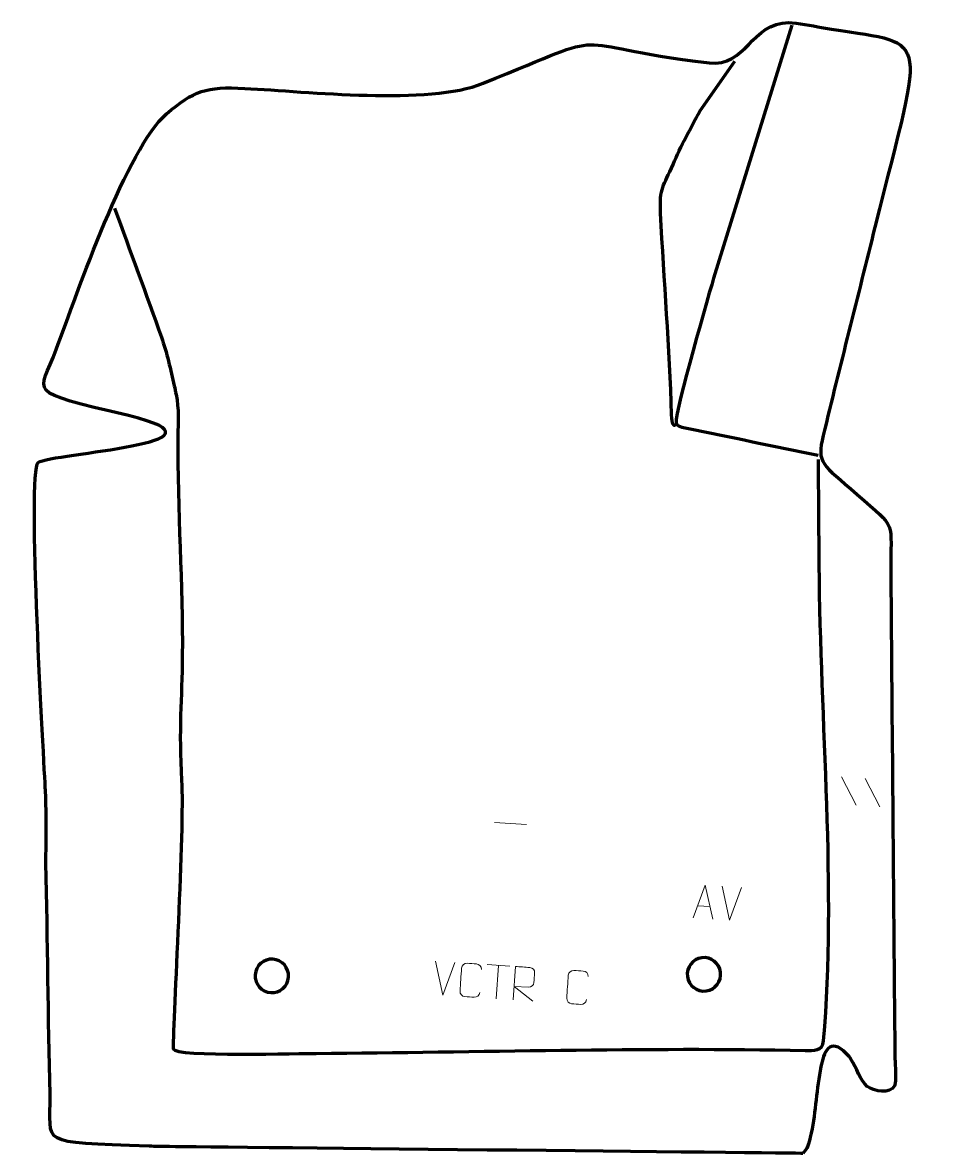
# Model space of a CAD drawing. Header units: millimetres. Extents: x -660 to 20, y -26 to 819.
import ezdxf

# ---------------------------------------------------------------- set-up
doc = ezdxf.new("R2010")
doc.units = ezdxf.units.MM
doc.header["$MEASUREMENT"] = 0
doc.layers.add('layer 1', color=7, linetype='Continuous')
doc.layers.add('layer 2', color=7, linetype='Continuous')

msp = doc.modelspace()

# ---------------------------------------------------------------- linework, layer by layer
at = {"layer": 'layer 1', "color": 242, "lineweight": 158}
msp.add_open_spline([(-76.871, -26.1709), (-73.5692, -23.5032), (-72.1014, -17.9978), (-71.1486, -14.0383), (-71.1486, -14.0383), (-67.3192, 2.2347), (-66.8449, 19.1108), (-63.8004, 35.5702), (-63.8004, 35.5702), (-62.3654, 43.3277), (-59.6598, 59.7556), (-48.4157, 52.0052), (-48.4157, 52.0052), (-45.5269, 49.9225), (-43.5361, 48.0459), (-41.4248, 45.1667), (-41.4248, 45.1667), (-41.4248, 45.1667), (-40.8091, 44.2945), (-40.8091, 44.2945), (-40.8091, 44.2945), (-36.5415, 38.2492), (-33.8134, 28.0914), (-28.5512, 23.9056), (-28.5512, 23.9056), (-23.8735, 20.1849), (-10.9795, 17.8989), (-8.11, 24.3075), (-8.11, 24.3075), (-6.5638, 27.7608), (-7.8107, 40.085), (-7.8642, 44.6636), (-7.8642, 44.6636), (-8.6103, 108.4554), (-8.9661, 172.2554), (-9.5181, 236.0497), (-9.5181, 236.0497), (-10.007, 292.517), (-10.496, 348.9842), (-10.9846, 405.4514), (-10.9846, 405.4514), (-11.3695, 449.6799), (-5.5079, 439.3433), (-36.2351, 466.5657), (-36.2351, 466.5657), (-62.3116, 489.6679), (-66.6797, 489.3601), (-61.5179, 510.697), (-61.5179, 510.697), (-49.0577, 562.2028), (-35.6217, 614.9255), (-22.8455, 666.3471), (-22.8455, 666.3471), (15.0626, 818.917), (20.1408, 801.6007), (-62.8154, 815.7211), (-62.8154, 815.7211), (-69.874, 816.9287), (-80.8946, 819.3229), (-87.236, 819.2969), (-87.236, 819.2969), (-115.589, 819.1803), (-119.0631, 785.8516), (-146.8647, 789.1976), (-146.8647, 789.1976), (-262.9593, 803.1698), (-210.7259, 816.4656), (-315.8885, 773.9393), (-315.8885, 773.9393), (-356.7338, 757.422), (-446.9583, 767.7628), (-494.0137, 770.1667), (-494.0137, 770.1667), (-523.0659, 771.6508), (-532.2727, 768.57), (-552.7629, 751.0368), (-552.7629, 751.0368), (-581.7404, 726.2411), (-619.5521, 617.1136), (-635.1155, 574.9936), (-635.1155, 574.9936), (-647.8818, 540.4432), (-660.2707, 544.5017), (-581.06, 525.4471), (-581.06, 525.4471), (-493.6794, 504.4272), (-639.4378, 497.6938), (-648.6443, 490.3635), (-648.6443, 490.3635), (-657.1348, 483.6034), (-644.0837, 264.4597), (-643.2154, 245.1416), (-643.2154, 245.1416), (-641.952, 217.0082), (-643.0096, 196.5588), (-642.8665, 190.7718), (-642.8665, 190.7718), (-641.4414, 133.0465), (-641.1232, 75.3733), (-639.7351, 17.9854), (-639.7351, 17.9854), (-638.8015, -20.609), (-651.0924, -17.478), (-565.5226, -20.8217), (-565.5226, -20.8217), (-561.0221, -20.9801), (-556.5898, -21.0279), (-552.092, -21.0856), (-552.092, -21.0856), (-547.5942, -21.1434), (-76.871, -26.1709), (-76.871, -26.1709)], degree=3, knots=[0, 0, 0, 0, 0.03448276, 0.03448276, 0.03448276, 0.03448276, 0.06896552, 0.06896552, 0.06896552, 0.06896552, 0.10344828, 0.10344828, 0.10344828, 0.10344828, 0.13793103, 0.13793103, 0.13793103, 0.13793103, 0.17241379, 0.17241379, 0.17241379, 0.17241379, 0.20689655, 0.20689655, 0.20689655, 0.20689655, 0.24137931, 0.24137931, 0.24137931, 0.24137931, 0.27586207, 0.27586207, 0.27586207, 0.27586207, 0.31034483, 0.31034483, 0.31034483, 0.31034483, 0.34482759, 0.34482759, 0.34482759, 0.34482759, 0.37931034, 0.37931034, 0.37931034, 0.37931034, 0.4137931, 0.4137931, 0.4137931, 0.4137931, 0.44827586, 0.44827586, 0.44827586, 0.44827586, 0.48275862, 0.48275862, 0.48275862, 0.48275862, 0.51724138, 0.51724138, 0.51724138, 0.51724138, 0.55172414, 0.55172414, 0.55172414, 0.55172414, 0.5862069, 0.5862069, 0.5862069, 0.5862069, 0.62068966, 0.62068966, 0.62068966, 0.62068966, 0.65517241, 0.65517241, 0.65517241, 0.65517241, 0.68965517, 0.68965517, 0.68965517, 0.68965517, 0.72413793, 0.72413793, 0.72413793, 0.72413793, 0.75862069, 0.75862069, 0.75862069, 0.75862069, 0.79310345, 0.79310345, 0.79310345, 0.79310345, 0.82758621, 0.82758621, 0.82758621, 0.82758621, 0.86206897, 0.86206897, 0.86206897, 0.86206897, 0.89655172, 0.89655172, 0.89655172, 0.89655172, 0.93103448, 0.93103448, 0.93103448, 0.93103448, 1, 1, 1, 1], dxfattribs=at)
at = {"layer": 'layer 1', "color": 250, "lineweight": 200}
for points in [[(-474.7348, 94.0738), (-481.623, 94.5352), (-486.8328, 100.4932), (-486.3714, 107.3813), (-486.3714, 107.3813), (-485.91, 114.2694), (-479.952, 119.4793), (-473.0639, 119.0179), (-473.0639, 119.0179), (-466.1757, 118.5565), (-460.9659, 112.5984), (-461.4273, 105.7103), (-461.4273, 105.7103), (-461.8887, 98.8223), (-467.8467, 93.6124), (-474.7348, 94.0738)], [(-151.5398, 95.2284), (-158.428, 95.6898), (-163.6378, 101.6478), (-163.1764, 108.5359), (-163.1764, 108.5359), (-162.715, 115.424), (-156.757, 120.6339), (-149.8688, 120.1724), (-149.8688, 120.1724), (-142.9807, 119.711), (-137.7709, 113.753), (-138.2323, 106.8649), (-138.2323, 106.8649), (-138.6937, 99.9768), (-144.6517, 94.7669), (-151.5398, 95.2284)]]:
    msp.add_open_spline(points, degree=3, knots=[0, 0, 0, 0, 0.2, 0.2, 0.2, 0.2, 0.4, 0.4, 0.4, 0.4, 0.6, 0.6, 0.6, 0.6, 1, 1, 1, 1], dxfattribs=at)
at = {"layer": 'layer 2', "color": 140, "lineweight": 158}
for points, knots in [([(-84.9354, 817.4172), (-84.9354, 817.4172), (-142.6243, 631.5079), (-142.6243, 631.5079), (-142.6243, 631.5079), (-146.2097, 618.5638), (-172.4181, 528.8634), (-171.6082, 520.3985), (-171.6082, 520.3985), (-171.2937, 517.111), (-166.3144, 516.7454), (-163.5098, 516.1514), (-163.5098, 516.1514), (-130.8648, 509.2374), (-98.0543, 502.7136), (-65.3706, 495.9057)], [0, 0, 0, 0, 0.2, 0.2, 0.2, 0.2, 0.4, 0.4, 0.4, 0.4, 0.6, 0.6, 0.6, 0.6, 1, 1, 1, 1]), ([(-172.3351, 518.1861), (-173.346, 518.2129), (-172.4538, 517.8686), (-172.9162, 518.1678), (-172.9162, 518.1678), (-174.645, 519.2872), (-174.7612, 522.6607), (-174.867, 525.9597), (-174.867, 525.9597), (-176.5183, 576.3886), (-180.5525, 626.456), (-183.1233, 676.7873), (-183.1233, 676.7873), (-184.1065, 696.0364), (-180.9443, 696.867), (-173.8075, 713.3218), (-173.8075, 713.3218), (-167.9281, 727.2669), (-160.8237, 739.9272), (-153.674, 753.2084), (-153.674, 753.2084), (-153.674, 753.2084), (-127.7111, 790.4501), (-127.7111, 790.4501)], [0, 0, 0, 0, 0.14285714, 0.14285714, 0.14285714, 0.14285714, 0.28571429, 0.28571429, 0.28571429, 0.28571429, 0.42857143, 0.42857143, 0.42857143, 0.42857143, 0.57142857, 0.57142857, 0.57142857, 0.57142857, 0.71428571, 0.71428571, 0.71428571, 0.71428571, 1, 1, 1, 1]), ([(-591.4397, 680.5738), (-579.7984, 648.4476), (-567.81, 616.2534), (-556.4508, 584.0505), (-556.4508, 584.0505), (-552.5711, 573.052), (-549.4606, 559.2552), (-546.8694, 547.7611), (-546.8694, 547.7611), (-546.3776, 545.579), (-545.9123, 543.399), (-545.463, 541.2079), (-545.463, 541.2079), (-543.2529, 530.1898), (-544.0233, 520.9881), (-544.1478, 509.9552), (-544.1478, 509.9552), (-544.6191, 456.0226), (-540.3936, 396.8165), (-540.8319, 346.456), (-540.8319, 346.456), (-541.1209, 313.2626), (-543.6651, 291.1231), (-541.3539, 252.646), (-541.3539, 252.646), (-539.2627, 217.8326), (-547.7648, 73.9531), (-547.6486, 51.9076), (-547.6486, 51.9076), (-547.6172, 45.9196), (-449.3442, 48.5761), (-440.6337, 48.6374), (-440.6337, 48.6374), (-319.5571, 49.4891), (-195.6824, 53.3074), (-74.924, 50.8072), (-74.924, 50.8072), (-68.5122, 50.6457), (-61.9879, 50.0895), (-61.2838, 58.0346), (-61.2838, 58.0346), (-51.31, 170.5677), (-63.6554, 297.888), (-64.4908, 413.4662), (-64.4908, 413.4662), (-64.6814, 439.8343), (-64.8719, 466.2024), (-65.0625, 492.5705)], [0, 0, 0, 0, 0.07692308, 0.07692308, 0.07692308, 0.07692308, 0.15384615, 0.15384615, 0.15384615, 0.15384615, 0.23076923, 0.23076923, 0.23076923, 0.23076923, 0.30769231, 0.30769231, 0.30769231, 0.30769231, 0.38461538, 0.38461538, 0.38461538, 0.38461538, 0.46153846, 0.46153846, 0.46153846, 0.46153846, 0.53846154, 0.53846154, 0.53846154, 0.53846154, 0.61538462, 0.61538462, 0.61538462, 0.61538462, 0.69230769, 0.69230769, 0.69230769, 0.69230769, 0.76923077, 0.76923077, 0.76923077, 0.76923077, 0.84615385, 0.84615385, 0.84615385, 0.84615385, 1, 1, 1, 1])]:
    msp.add_open_spline(points, degree=3, knots=knots, dxfattribs=at)
at = {"layer": 'layer 2', "color": 250, "lineweight": 9}
for points in [[(-47.9041, 255.4393), (-47.9041, 255.4393), (-36.9407, 234.1145), (-36.9407, 234.1145)], [(-30.2139, 254.2542), (-30.2139, 254.2542), (-19.2505, 232.9295), (-19.2505, 232.9295)], [(-307.2899, 221.2968), (-307.2899, 221.2968), (-283.3656, 219.6941), (-283.3656, 219.6941)], [(-131.569, 148.1293), (-131.569, 148.1293), (-137.2065, 173.5164), (-137.2065, 173.5164)], [(-122.5956, 172.5376), (-122.5956, 172.5376), (-131.5689, 148.1293), (-131.5689, 148.1293)], [(-155.5321, 159.0119), (-155.5321, 159.0119), (-146.0576, 158.3773), (-146.0576, 158.3773)], [(-345.9431, 92.1762), (-345.9431, 92.1762), (-351.5807, 117.5634), (-351.5807, 117.5634)], [(-336.9698, 116.5846), (-336.9698, 116.5846), (-345.9431, 92.1762), (-345.9431, 92.1762)], [(-312.8409, 114.9447), (-312.8409, 114.9447), (-295.8917, 113.8092), (-295.8917, 113.8092)], [(-306.0324, 89.5027), (-306.0324, 89.5027), (-304.3645, 114.4005), (-304.3645, 114.4005)]]:
    msp.add_open_spline(points, degree=3, dxfattribs=at)
for points, knots in [([(-158.8668, 149.9652), (-158.8668, 149.9652), (-149.8445, 174.3702), (-149.8445, 174.3702), (-149.8445, 174.3702), (-149.8445, 174.3702), (-143.9593, 148.9665), (-143.9593, 148.9665)], [0, 0, 0, 0, 0.33333333, 0.33333333, 0.33333333, 0.33333333, 1, 1, 1, 1]), ([(-318.3263, 94.1525), (-318.621, 91.8437), (-320.3934, 90.4795), (-322.5371, 90.6123), (-322.5371, 90.6123), (-324.8637, 90.7685), (-327.1904, 90.9244), (-329.5167, 91.0798), (-329.5167, 91.0798), (-331.4444, 91.1034), (-333.2862, 93.1155), (-333.1402, 95.1275), (-333.1402, 95.1275), (-332.7541, 100.8846), (-332.3685, 106.6414), (-331.9833, 112.3978), (-331.9833, 112.3978), (-331.8361, 114.5308), (-329.9784, 116.1295), (-327.8318, 115.9722), (-327.8318, 115.9722), (-325.5112, 115.8167), (-323.1904, 115.6613), (-320.8695, 115.5058), (-320.8695, 115.5058), (-318.9248, 115.4111), (-317.0375, 113.7898), (-317.1739, 111.3558)], [0, 0, 0, 0, 0.125, 0.125, 0.125, 0.125, 0.25, 0.25, 0.25, 0.25, 0.375, 0.375, 0.375, 0.375, 0.5, 0.5, 0.5, 0.5, 0.625, 0.625, 0.625, 0.625, 0.75, 0.75, 0.75, 0.75, 1, 1, 1, 1]), ([(-293.393, 88.656), (-293.393, 88.656), (-291.7251, 113.5537), (-291.7251, 113.5537), (-291.7251, 113.5537), (-288.1383, 113.3134), (-284.5508, 113.0731), (-280.9637, 112.8328), (-280.9637, 112.8328), (-278.6461, 112.6398), (-277.1919, 111.0491), (-277.3541, 108.6882), (-277.3541, 108.6882), (-277.4906, 106.6572), (-277.6951, 103.6047), (-277.8307, 101.5732), (-277.8307, 101.5732), (-277.9626, 99.7024), (-279.9007, 97.8861), (-281.9069, 98.0013), (-281.9069, 98.0013), (-281.9069, 98.0013), (-292.7184, 98.7256), (-292.7184, 98.7256), (-292.7184, 98.7256), (-292.7184, 98.7256), (-278.771, 87.6765), (-278.771, 87.6765)], [0, 0, 0, 0, 0.125, 0.125, 0.125, 0.125, 0.25, 0.25, 0.25, 0.25, 0.375, 0.375, 0.375, 0.375, 0.5, 0.5, 0.5, 0.5, 0.625, 0.625, 0.625, 0.625, 0.75, 0.75, 0.75, 0.75, 1, 1, 1, 1]), ([(-238.5051, 88.8054), (-238.7998, 86.4965), (-240.5722, 85.1324), (-242.7159, 85.2651), (-242.7159, 85.2651), (-245.0425, 85.4214), (-247.3692, 85.5772), (-249.6955, 85.7327), (-249.6955, 85.7327), (-251.6232, 85.7562), (-253.465, 87.7683), (-253.319, 89.7803), (-253.319, 89.7803), (-252.9329, 95.5375), (-252.5473, 101.2942), (-252.1621, 107.0507), (-252.1621, 107.0507), (-252.0149, 109.1837), (-250.1572, 110.7824), (-248.0105, 110.625), (-248.0105, 110.625), (-245.69, 110.4696), (-243.3692, 110.3141), (-241.0483, 110.1587), (-241.0483, 110.1587), (-239.1036, 110.064), (-237.2163, 108.4427), (-237.3527, 106.0087)], [0, 0, 0, 0, 0.125, 0.125, 0.125, 0.125, 0.25, 0.25, 0.25, 0.25, 0.375, 0.375, 0.375, 0.375, 0.5, 0.5, 0.5, 0.5, 0.625, 0.625, 0.625, 0.625, 0.75, 0.75, 0.75, 0.75, 1, 1, 1, 1])]:
    msp.add_open_spline(points, degree=3, knots=knots, dxfattribs=at)

doc.saveas('drawing.dxf')
